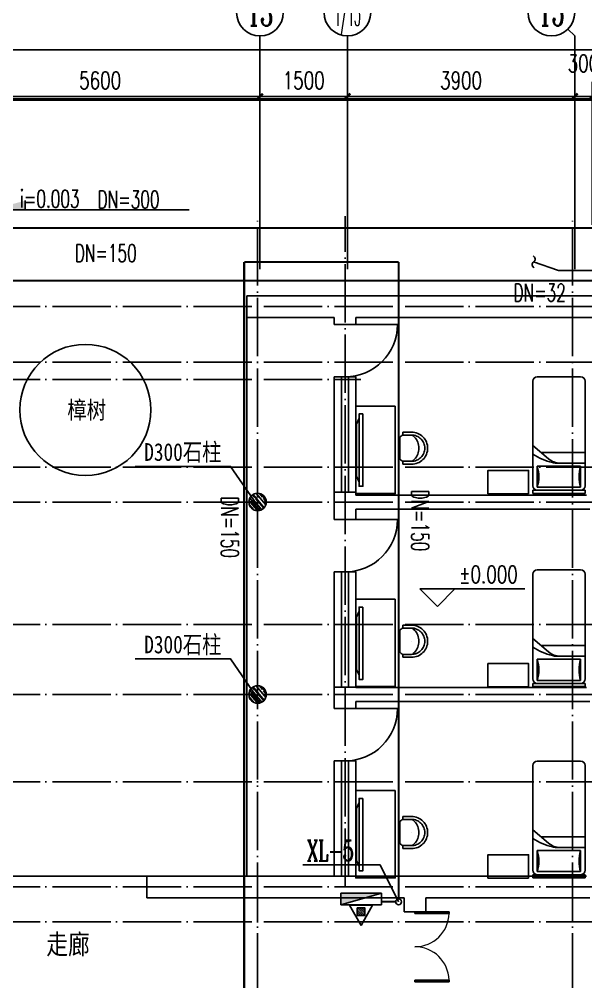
# Model space of a CAD drawing. Extents: x 8254 to 366479, y -216343 to -120021.
# Drawn here: x 141275 to 150994, y -156281 to -139778 of the extents above; entities that cross this region are included whole.
import ezdxf
from ezdxf.enums import TextEntityAlignment as Align

# ---------------------------------------------------------------- set-up
doc = ezdxf.new("R2010")
doc.units = 0
doc.header["$LTSCALE"] = 500
doc.header["$MEASUREMENT"] = 0
doc.linetypes.add('DOTE', pattern=[2.42, 2, -0.2, 0.02, -0.2])
doc.layers.get('0').update_dxf_attribs({"linetype": 'CONTINUOUS'})
doc.layers.get('Defpoints').update_dxf_attribs({"linetype": 'CONTINUOUS'})
for name, color, linetype in [('220', 7, 'CONTINUOUS'), ('AXIS', 3, 'CONTINUOUS'), ('AXIS_TEXT', 7, 'CONTINUOUS'), ('DIM_ELEV', 3, 'CONTINUOUS'), ('DIM_冷却', 3, 'CONTINUOUS'), ('DIM_消防', 3, 'CONTINUOUS'), ('DOTE', 1, 'DOTE'), ('EQUIP_消火栓', 7, 'CONTINUOUS'), ('EQUIP_消防', 7, 'CONTINUOUS'), ('EQUIP_管件', 7, 'CONTINUOUS'), ('PIPE-污水', 2, 'TG_W'), ('PIPE-消防', 1, 'TG_X'), ('PIPE-给水', 3, 'TG_J'), ('VPIPE-消防', 1, 'TG_X'), ('WALL', 130, 'CONTINUOUS'), ('WINDOW', 251, 'CONTINUOUS'), ('家具', 54, 'CONTINUOUS')]:
    doc.layers.add(name, color=color, linetype=linetype)
doc.styles.add('_TCH_AXIS', font='COMPLEX', dxfattribs={"bigfont": 'GBCBIG'})
doc.styles.add('_TCH_DIM', font='SIMPLEX', dxfattribs={"bigfont": 'GBCBIG'})
doc.styles.add('_TCH_DIM_T3', font='SIMPLEX', dxfattribs={"width": 0.705882, "bigfont": 'GBCBIG'})
doc.styles.add('_TWT_SERIAL', font='COMPLEX', dxfattribs={"width": 0.8, "height": 3.5, "bigfont": 'HZTXT'})
doc.styles.add('COMPLEX', font='COMPLEX')
doc.styles.add('TG_LINETYPE', font='SIMPLEX', dxfattribs={"width": 0.8, "height": 3, "bigfont": 'HZTXT'})
doc.styles.add('宋体', font='SimSun.ttf', dxfattribs={"width": 0.8})
doc.linetypes.add('TG_J', pattern='A,2,-0.3,["J",TG_LINETYPE,S=0.1,R=0,X=-0.23,Y=-0.15],0', length=2.3)
doc.linetypes.add('TG_W', pattern='A,2,-0.3,["W",TG_LINETYPE,S=0.1,R=0,X=-0.23,Y=-0.15],0', length=2.3)
doc.linetypes.add('TG_X', pattern='A,2,-0.3,["X",TG_LINETYPE,S=0.1,R=0,X=-0.23,Y=-0.15],0', length=2.3)
doc.dimstyles.new('_TCH_ARCH&&100', dxfattribs={"dimtxt": 297.5, "dimasz": 100, "dimexe": 250, "dimexo": 300, "dimgap": 126.25, "dimtad": 1, "dimlfac": 0.001, "dimzin": 0, "dimdsep": 46, "dimtxsty": '_TCH_DIM_T3', "dimblk": 'ARCHTICK', "dimcen": 0.09, "dimclrt": 7, "dimazin": 2, "dimtfac": 1, "dimtix": 1, "dimtmove": 2, "dimatfit": 3, "dimfxl": 0, "dimtolj": 1, "dimtzin": 0, "dimarcsym": 0})

# ---------------------------------------------------------------- blocks, each defined once
blk = doc.blocks.new('CHR1')
at = {"color": 251, "linetype": 'Continuous'}
for p, q in [((189, 200), (-189, 200)), ((-225, 150), (-275, 150)), ((-275, 150), (-275, 0)), ((-225, 150), (-225, 0)), ((275, 150), (225, 150)), ((225, 150), (225, 0)), ((275, 150), (275, 0)), ((0, 0), (0, 0))]:
    blk.add_line(p, q, dxfattribs=at)
at = {"color": 251}
for p, q in [((-225, 150), (-225, 158)), ((225, 150), (225, 158))]:
    blk.add_line(p, q, dxfattribs=at)
at = {"color": 251, "linetype": 'Continuous'}
for points in [[(-208, 180, 0), (-217, 169, 0), (-225, 158, 0)], [(-208, 180, 0), (-199, 190, 0), (-189, 200, 0)], [(189, 200, 0), (199, 190, 0), (208, 180, 0)], [(225, 158, 0), (217, 169, 0), (208, 180, 0)], [(-270, -54, 0), (-274, -27, 0), (-275, 0, 0)], [(-254, -105, 0), (-263, -80, 0), (-270, -54, 0)], [(-229, -153, 0), (-242, -130, 0), (-254, -105, 0)], [(-229, -153, 0), (-213, -175, 0), (-194, -195, 0)], [(-221, -44, 0), (-224, -22, 0), (-225, 0, 0)], [(-191, -48, 0), (-209, -29, 0), (-225, -8, 0)], [(-221, -44, 0), (-215, -65, 0), (-208, -86, 0)], [(-187, -125, 0), (-198, -106, 0), (-208, -86, 0)], [(-149, -81, 0), (-171, -65, 0), (-191, -48, 0)], [(-159, -159, 0), (-174, -143, 0), (-187, -125, 0)], [(-125, -187, 0), (-143, -174, 0), (-159, -159, 0)], [(-103, -105, 0), (-127, -94, 0), (-149, -81, 0)], [(-103, -105, 0), (-78, -114, 0), (-52, -120, 0)], [(0, -125, 0), (-26, -124, 0), (-52, -120, 0)], [(0, -125, 0), (26, -124, 0), (52, -120, 0)], [(103, -105, 0), (78, -114, 0), (52, -120, 0)], [(150, -81, 0), (127, -94, 0), (103, -105, 0)], [(159, -159, 0), (143, -174, 0), (125, -187, 0)], [(150, -81, 0), (171, -65, 0), (191, -48, 0)], [(187, -125, 0), (174, -143, 0), (159, -159, 0)], [(208, -86, 0), (199, -106, 0), (187, -125, 0)], [(225, -8, 0), (209, -29, 0), (191, -48, 0)], [(195, -195, 0), (213, -175, 0), (229, -153, 0)], [(221, -44, 0), (215, -65, 0), (208, -86, 0)], [(225, 0, 0), (224, -22, 0), (221, -44, 0)], [(254, -105, 0), (243, -130, 0), (229, -153, 0)], [(270, -54, 0), (263, -80, 0), (254, -105, 0)], [(270, -54, 0), (274, -27, 0), (275, 0, 0)], [(-153, -229, 0), (-174, -213, 0), (-194, -195, 0)], [(-153, -229, 0), (-130, -243, 0), (-105, -254, 0)], [(-86, -208, 0), (-106, -199, 0), (-125, -187, 0)], [(-54, -270, 0), (-80, -263, 0), (-105, -254, 0)], [(-86, -208, 0), (-65, -215, 0), (-44, -221, 0)], [(0, -275, 0), (-27, -274, 0), (-54, -270, 0)], [(0, -225, 0), (-22, -224, 0), (-44, -221, 0)], [(44, -221, 0), (22, -224, 0), (0, -225, 0)], [(54, -270, 0), (27, -274, 0), (0, -275, 0)], [(44, -221, 0), (65, -215, 0), (86, -208, 0)], [(54, -270, 0), (80, -263, 0), (105, -254, 0)], [(125, -187, 0), (106, -199, 0), (86, -208, 0)], [(105, -254, 0), (130, -243, 0), (153, -229, 0)], [(195, -195, 0), (175, -213, 0), (153, -229, 0)]]:
    blk.add_polyline3d(points, dxfattribs=at)
blk = doc.blocks.new('$DorLib2D$00000002')
for p, q in [((-0.5, 0), (-0.5, 0.4875)), ((-0.475, 0.4875), (-0.5, 0.4875)), ((-0.475, 0), (-0.475, 0.4875)), ((0.475, 0), (0.475, 0.4875)), ((0.475, 0.4875), (0.5, 0.4875)), ((0.5, 0), (0.5, 0.4875)), ((-0.5, 0), (-0.475, 0)), ((0.5, 0), (0.475, 0))]:
    blk.add_line(p, q)
at = {"lineweight": 13}
for centre, start, end in [((-0.4875, 0), 0, 88.53072), ((0.4875, 0), 91.46928, 180)]:
    blk.add_arc(centre, 0.4875, start, end, dxfattribs=at)
blk = doc.blocks.new('$plan$00000310')
at = {"color": 0, "linetype": 'ByBlock'}
for p, q in [((-1922, 900), (-130, 900)), ((-821, 900), (-593, 629)), ((-52, 900), (-52, 0)), ((-52, 900), (0, 900)), ((0, 900), (0, 0)), ((-2000, 78), (-2000, 822)), ((-701, 0), (-701, 757)), ((-467, 822), (-467, 78)), ((-104, 822), (-467, 822)), ((-104, 78), (-104, 822)), ((-519, 0), (-519, 490)), ((-130, 0), (-1922, 0)), ((-467, 78), (-104, 78)), ((-52, 0), (0, 0))]:
    blk.add_line(p, q, dxfattribs=at)
for centre, radius, start, end in [((-1922, 822), 77.9, 90, 180), ((-1556, 317), 1057, 13.3928, 33.4501), ((-130, 822), 77.9, 0, 90), ((-286, 1445), 649, 253.7398, 286.2602), ((-831, 428), 312, 0, 40.1059), ((-831, 490), 312, 0, 13.3928), ((-1922, 78), 77.9, 180, 270), ((-286, -545), 649, 73.7398, 106.2602), ((-130, 78), 77.9, 270, 0)]:
    blk.add_arc(centre, radius, start, end, dxfattribs=at)
blk = doc.blocks.new('grtgrtgrgr')
h = blk.add_hatch()
h.set_pattern_fill('木材', color=251, scale=20, style=0)
h.set_pattern_definition([(130, (255734.65, -68104.39), (-51.847064, 186.24683), [1200, -160, 400, -80]), (130, (255628.25, -68064.39), (132.93014, 7.10905), [240, -26.4, 480, -60]), (130, (255694.65, -68036.393), (-226.339663, 353.127904), [640, -112, 320, -80])])
h.paths.add_polyline_path([(145514.227, -148055.504, -1), (145214.227, -148055.504, -1)])
h = blk.add_hatch()
h.set_pattern_fill('木材', color=251, scale=20, style=0)
h.set_pattern_definition([(130, (255734.65, -71404.39), (-51.847064, 186.24683), [1200, -160, 400, -80]), (130, (255628.25, -71364.39), (132.93014, 7.10905), [240, -26.4, 480, -60]), (130, (255694.65, -71336.393), (-226.339663, 353.127904), [640, -112, 320, -80])])
h.paths.add_polyline_path([(145514.227, -151355.504, -1), (145214.227, -151355.504, -1)])
at = {"color": 251}
for p, q in [((146679.227, -144520.504), (145669.461, -144520.504)), ((145179.227, -144891.816), (145179.227, -154470.504)), ((147106.417, -146617.995), (147061.569, -146717.954)), ((147061.569, -146717.954), (147061.569, -147614.037)), ((147106.417, -147713.995), (147061.569, -147614.037)), ((147106.417, -149927.995), (147061.569, -150027.954)), ((147061.569, -150027.954), (147061.569, -150924.037)), ((147106.417, -151023.995), (147061.569, -150924.037)), ((147106.417, -153207.995), (147061.569, -153307.954)), ((147061.569, -153307.954), (147061.569, -154204.037)), ((147106.417, -154303.995), (147061.569, -154204.037)), ((143464.071, -154470.504), (140064.227, -154470.504))]:
    blk.add_line(p, q, dxfattribs=at)
for points in [[(147725.08, -146410.689), (147049.227, -146410.689), (147049.227, -147910.504), (147725.08, -147910.504)], [(147170.417, -146545.995), (147106.417, -146545.995), (147106.417, -147785.995), (147170.417, -147785.995)], [(147725.08, -149720.689), (147049.227, -149720.689), (147049.227, -151220.504), (147725.08, -151220.504)], [(147170.417, -149855.995), (147106.417, -149855.995), (147106.417, -151095.995), (147170.417, -151095.995)], [(147725.08, -153000.689), (147049.227, -153000.689), (147049.227, -154500.504), (147725.08, -154500.504)], [(147170.417, -153135.995), (147106.417, -153135.995), (147106.417, -154375.995), (147170.417, -154375.995)]]:
    blk.add_lwpolyline(points, close=True, dxfattribs=at)
for points in [[(145349.938, -148098.449), (144901.588, -147445.791), (143264.828, -147445.791)], [(145349.938, -151398.449), (144901.588, -150745.791), (143264.828, -150745.791)]]:
    blk.add_lwpolyline(points, dxfattribs=at)
for centre, radius in [((142409.463, -146475.678), 1123.848), ((145364.227, -148055.504), 150), ((145364.227, -151355.504), 150)]:
    blk.add_circle(centre, radius, dxfattribs=at)
at = {"layer": '220', "color": 251}
for points in [[(150014.046, -147913.769), (150014.046, -147514.227), (149314.398, -147514.227), (149314.398, -147913.769)], [(150014.046, -151223.769), (150014.046, -150824.227), (149314.398, -150824.227), (149314.398, -151223.769)], [(150014.046, -154503.769), (150014.046, -154104.227), (149314.398, -154104.227), (149314.398, -154503.769)]]:
    blk.add_lwpolyline(points, close=True, dxfattribs=at)
at = {"layer": 'DIM_ELEV', "color": 251}
for p, q in [((148449.573, -149845.297), (148149.573, -149545.297)), ((148149.573, -149545.297), (149949.573, -149545.297)), ((148449.573, -149845.297), (148749.573, -149545.297))]:
    blk.add_line(p, q, dxfattribs=at)
at = {"layer": 'DOTE', "color": 251}
for p, q in [((145364.227, -169755.504), (145364.227, -143155.504)), ((146864.227, -154655.504), (146864.227, -143155.504)), ((150764.227, -169755.504), (150764.227, -143155.504)), ((107964.227, -144705.504), (154164.227, -144705.504)), ((107964.227, -145655.504), (153864.227, -145655.504)), ((107964.227, -145955.504), (147134.34, -145955.504)), ((107964.227, -147455.504), (153864.227, -147455.504)), ((107964.227, -148055.504), (154164.227, -148055.504)), ((107964.227, -150155.504), (153864.227, -150155.504)), ((107964.227, -151355.504), (154164.227, -151355.504)), ((107964.227, -152855.504), (153864.227, -152855.504)), ((107964.227, -154655.504), (154164.227, -154655.504)), ((107964.227, -155255.504), (154164.227, -155255.504))]:
    blk.add_line(p, q, dxfattribs=at)
at = {"layer": 'WALL', "color": 251}
for p, q in [((145179.227, -144521.816), (146864.227, -144521.816)), ((145179.227, -144521.816), (145179.227, -144891.816)), ((153099.227, -144520.504), (146864.227, -144520.504)), ((145179.227, -144891.816), (146679.227, -144891.816)), ((146679.227, -144891.816), (146679.227, -145010.504)), ((147049.227, -145010.504), (147049.227, -144890.504)), ((152729.227, -144890.504), (147049.227, -144890.504)), ((146679.227, -145010.504), (147049.227, -145010.504)), ((147049.227, -147885.504), (146679.227, -147885.504)), ((146679.227, -147885.504), (146679.227, -148055.504)), ((147049.227, -147935.504), (147049.227, -147885.504)), ((151004.227, -147935.504), (147049.227, -147935.504)), ((146679.227, -148055.504), (146679.227, -148354.767)), ((147049.227, -148354.767), (147049.227, -148175.504)), ((151064.227, -148175.504), (147049.227, -148175.504)), ((146679.227, -148354.767), (147049.227, -148354.767)), ((147049.227, -151229.767), (146679.227, -151229.767)), ((146679.227, -151229.767), (146679.227, -151355.504)), ((147049.227, -151235.504), (147049.227, -151229.767)), ((151004.227, -151235.504), (147049.227, -151235.504)), ((146679.227, -151355.504), (146679.227, -151595.504)), ((147049.227, -151595.504), (147049.227, -151475.504)), ((151064.227, -151475.504), (147049.227, -151475.504)), ((146679.227, -151595.504), (147049.227, -151595.504)), ((143464.071, -154470.504), (146679.227, -154470.504)), ((143464.071, -154470.504), (143464.071, -154840.504)), ((146679.227, -154470.504), (147049.227, -154470.504)), ((147049.227, -154470.504), (148064.227, -154470.504)), ((148064.227, -154470.504), (151004.227, -154470.504)), ((143464.071, -154840.504), (146864.227, -154840.504)), ((146864.227, -154840.504), (147879.227, -154840.504)), ((147879.227, -154840.504), (147879.227, -155080.504)), ((148249.227, -154840.504), (151064.227, -154840.504)), ((148249.227, -155080.504), (148249.227, -154840.504)), ((147879.227, -155080.504), (148249.227, -155080.504))]:
    blk.add_line(p, q, dxfattribs=at)
at = {"layer": 'WINDOW', "color": 251}
for p, q in [((146864.227, -145010.504), (147764.227, -145010.504)), ((146679.227, -145910.504), (146679.227, -147885.504)), ((146679.227, -145910.504), (147049.227, -145910.504)), ((146802.56, -145910.504), (146802.56, -147885.504)), ((146925.894, -145910.504), (146925.894, -147885.504)), ((147049.227, -145910.504), (147049.227, -147885.504)), ((146864.227, -148354.767), (147764.227, -148354.767)), ((146679.227, -149254.767), (146679.227, -151229.767)), ((146679.227, -149254.767), (147049.227, -149254.767)), ((146802.56, -149254.767), (146802.56, -151229.767)), ((146925.894, -149254.767), (146925.894, -151229.767)), ((147049.227, -149254.767), (147049.227, -151229.767)), ((146864.227, -151595.504), (147764.227, -151595.504)), ((146679.227, -152495.504), (146679.227, -154470.504)), ((146679.227, -152495.504), (147049.227, -152495.504)), ((146802.56, -152495.504), (146802.56, -154470.504)), ((146925.894, -152495.504), (146925.894, -154470.504)), ((147049.227, -152495.504), (147049.227, -154470.504))]:
    blk.add_line(p, q, dxfattribs=at)
for centre in [(146864.227, -145010.504), (146864.227, -148354.767), (146864.227, -151595.504)]:
    blk.add_arc(centre, 900, 270, 0, dxfattribs=at)
at = {"layer": '220', "color": 251, "yscale": -1, "rotation": 270}
for p in [(150984.019, -147906.738), (150984.019, -151216.738), (150984.019, -154496.738)]:
    blk.add_blockref('$plan$00000310', p, dxfattribs=at)
at = {"layer": 'WINDOW', "color": 251, "xscale": 1200, "yscale": 1200, "zscale": 1200, "rotation": 269.9999999999992}
blk.add_blockref('$DorLib2D$00000002', (148064.227, -155680.504), dxfattribs=at)
at = {"layer": '家具', "color": 251, "xscale": -1, "rotation": 89.95817284161762}
for p in [(148006.739, -147131.881), (148006.739, -150441.881), (148006.739, -153721.881)]:
    blk.add_blockref('CHR1', p, dxfattribs=at)
at = {"color": 251, "style": '宋体', "width": 0.8}
for s, height, p in [('樟树', 303.7975, (142102.212, -146629.54, 1099890)), ('D300石柱', 303.7975, (143420.057, -147349.659, 1099890)), ('D300石柱', 303.7975, (143420.057, -150649.659, 1099890)), ('走廊', 341.7722, (141740.471, -155808.683, 1099890))]:
    blk.add_text(s, height=height, dxfattribs=at).set_placement(p)
at = {"layer": 'DIM_ELEV', "color": 7, "style": '_TCH_DIM', "width": 0.705882}
blk.add_text('%%P0.000', height=297.5, dxfattribs=at).set_placement((148819.573, -149445.197))
blk = doc.blocks.new('$TwtSys$00000546')
h = blk.add_hatch()
h.set_pattern_fill('ANSI31', color=256, scale=200, style=0)
h.set_pattern_definition([(45, (-38543.802, -6670.83), (-17.67767, 17.67767), [])])
h.paths.add_polyline_path([(-65, 174), (65, 174), (65, 44), (-65, 44)])
for points in [[(0, 344), (-198, 0), (198, 0)], [(-65, 174), (65, 174), (65, 44), (-65, 44)]]:
    blk.add_lwpolyline(points, close=True)
blk = doc.blocks.new('$TwtSys$00000132')
at = {"elevation": 0}
blk.add_lwpolyline([(7, -101, -0.575183), (0, 0, 0.604745), (-11, 101, 16.924828)], format="xyb", dxfattribs=at)
blk = doc.blocks.new('rerh')
blk.add_hatch(color=7).paths.add_polyline_path([(2356210, -878528), (2355619, -878687), (2356210, -878687)])
at = {"color": 7}
for p, q in [((2356210, -878687, 29213), (2356210, -878528, 29213)), ((2355619, -878687, 29213), (2359023, -878687, 29213))]:
    blk.add_line(p, q, dxfattribs=at)
blk = doc.blocks.new('_ArchTick')
at = {"color": 0, "linetype": 'ByBlock', "const_width": 0.4}
blk.add_lwpolyline([(-0.5, -0.5), (0.5, 0.5)], dxfattribs=at)
blk = doc.blocks.new('*D224')
at = {"layer": 'AXIS', "color": 0, "lineweight": -2}
for p, q in [((139920, -143302), (139920, -140852)), ((145405, -143302), (145405, -140852)), ((139920, -141102), (145405, -141102))]:
    blk.add_line(p, q, dxfattribs=at)
at = {"layer": 'Defpoints', "color": 0}
for p in [(145405, -141102), (139920, -143602), (145405, -143602)]:
    blk.add_point(p, dxfattribs=at)
at = {"layer": 'AXIS', "color": 0, "lineweight": -2, "xscale": 100, "yscale": 100, "zscale": 100, "rotation": 180}
blk.add_blockref('_ArchTick', (139920, -141102), dxfattribs=at)
at = {"layer": 'AXIS', "color": 0, "lineweight": -2, "xscale": 100, "yscale": 100, "zscale": 100}
blk.add_blockref('_ArchTick', (145405, -141102), dxfattribs=at)
at = {"layer": 'AXIS', "color": 7, "insert": (142663, -140827), "char_height": 297.5, "attachment_point": 5, "style": '_TCH_DIM_T3'}
blk.add_mtext('\\A1;5600', dxfattribs=at)
blk = doc.blocks.new('*D225')
at = {"layer": 'AXIS', "color": 0, "lineweight": -2}
for p, q in [((145405, -143302), (145405, -140852)), ((146905, -143302), (146905, -140852)), ((145405, -141102), (146905, -141102))]:
    blk.add_line(p, q, dxfattribs=at)
at = {"layer": 'Defpoints', "color": 0}
for p in [(146905, -141102), (145405, -143602), (146905, -143602)]:
    blk.add_point(p, dxfattribs=at)
at = {"layer": 'AXIS', "color": 0, "lineweight": -2, "xscale": 100, "yscale": 100, "zscale": 100, "rotation": 180}
blk.add_blockref('_ArchTick', (145405, -141102), dxfattribs=at)
at = {"layer": 'AXIS', "color": 0, "lineweight": -2, "xscale": 100, "yscale": 100, "zscale": 100}
blk.add_blockref('_ArchTick', (146905, -141102), dxfattribs=at)
at = {"layer": 'AXIS', "color": 7, "insert": (146155, -140827), "char_height": 297.5, "attachment_point": 5, "style": '_TCH_DIM_T3'}
blk.add_mtext('\\A1;1500', dxfattribs=at)
blk = doc.blocks.new('*D226')
at = {"layer": 'AXIS', "color": 0, "lineweight": -2}
for p, q in [((146905, -143302), (146905, -140852)), ((150805, -143302), (150805, -140852)), ((146905, -141102), (150805, -141102))]:
    blk.add_line(p, q, dxfattribs=at)
at = {"layer": 'Defpoints', "color": 0}
for p in [(150805, -141102), (146905, -143602), (150805, -143602)]:
    blk.add_point(p, dxfattribs=at)
at = {"layer": 'AXIS', "color": 0, "lineweight": -2, "xscale": 100, "yscale": 100, "zscale": 100, "rotation": 180}
blk.add_blockref('_ArchTick', (146905, -141102), dxfattribs=at)
at = {"layer": 'AXIS', "color": 0, "lineweight": -2, "xscale": 100, "yscale": 100, "zscale": 100}
blk.add_blockref('_ArchTick', (150805, -141102), dxfattribs=at)
at = {"layer": 'AXIS', "color": 7, "insert": (148855, -140827), "char_height": 297.5, "attachment_point": 5, "style": '_TCH_DIM_T3'}
blk.add_mtext('\\A1;3900', dxfattribs=at)
blk = doc.blocks.new('*D227')
at = {"layer": 'AXIS', "color": 0, "lineweight": -2}
for p, q in [((150805, -143302), (150805, -140852)), ((151105, -143302), (151105, -140852)), ((150805, -141102), (151105, -141102))]:
    blk.add_line(p, q, dxfattribs=at)
at = {"layer": 'Defpoints', "color": 0}
for p in [(151105, -141102), (150805, -143602), (151105, -143602)]:
    blk.add_point(p, dxfattribs=at)
at = {"layer": 'AXIS', "color": 0, "lineweight": -2, "xscale": 100, "yscale": 100, "zscale": 100, "rotation": 180}
blk.add_blockref('_ArchTick', (150805, -141102), dxfattribs=at)
at = {"layer": 'AXIS', "color": 0, "lineweight": -2, "xscale": 100, "yscale": 100, "zscale": 100}
blk.add_blockref('_ArchTick', (151105, -141102), dxfattribs=at)
at = {"layer": 'AXIS', "color": 7, "insert": (150955, -140535), "char_height": 297.5, "attachment_point": 5, "style": '_TCH_DIM_T3'}
blk.add_mtext('\\A1;300', dxfattribs=at)
blk = doc.blocks.new('*D229')
at = {"layer": 'AXIS', "color": 0, "lineweight": -2}
for p, q in [((108770, -143302), (108770, -140052)), ((153140, -143302), (153140, -140052)), ((108770, -140302), (153140, -140302))]:
    blk.add_line(p, q, dxfattribs=at)
at = {"layer": 'Defpoints', "color": 0}
for p in [(153140, -140302), (108770, -143602), (153140, -143602)]:
    blk.add_point(p, dxfattribs=at)
at = {"layer": 'AXIS', "color": 0, "lineweight": -2, "xscale": 100, "yscale": 100, "zscale": 100, "rotation": 180}
blk.add_blockref('_ArchTick', (108770, -140302), dxfattribs=at)
at = {"layer": 'AXIS', "color": 0, "lineweight": -2, "xscale": 100, "yscale": 100, "zscale": 100}
blk.add_blockref('_ArchTick', (153140, -140302), dxfattribs=at)
at = {"layer": 'AXIS', "color": 7, "insert": (130955, -140027), "char_height": 297.5, "attachment_point": 5, "style": '_TCH_DIM_T3'}
blk.add_mtext('\\A1;44370', dxfattribs=at)
blk = doc.blocks.new('_AXISO')
blk.add_circle((0, 0), 0.5)
at = {"layer": 'AXIS_TEXT', "style": 'COMPLEX', "width": 1.041667}
blk.add_attdef('A', text='', height=0.56, dxfattribs=at).set_placement((-0.25, -0.28), (0.25, -0.28), align=Align.FIT)
blk = doc.blocks.new('$TwtSys$00000434')
for p, q in [((-0.5, 0.5), (-0.5, -0.5)), ((-0.5, -0.5), (0.5, 0.5)), ((0.5, 0.5), (-0.5, 0.5)), ((0.5, -0.5), (0.5, 0.5)), ((-0.5, -0.5), (0.5, -0.5))]:
    blk.add_line(p, q)
blk.add_solid([(0.5, -0.5), (0.5, 0.5), (-0.5, -0.5)])

msp = doc.modelspace()

# ---------------------------------------------------------------- linework, layer by layer
for p, q in [((150098.63, -143937.616), (150528.945, -144085.566, 0)), ((150528.945, -144085.566, 0), (152423.869, -144085.566, 0))]:
    msp.add_line(p, q)
at = {"color": 251, "const_width": 50}
msp.add_lwpolyline([(153099.227, -139004.538), (153099.227, -141155.504), (108729.227, -141155.504), (108729.227, -139004.538)], dxfattribs=at)
at = {"layer": 'AXIS'}
for p, q in [((145405.292, -144063.704), (145405.292, -140063.704)), ((146905.292, -144063.704), (146905.292, -140063.704)), ((150688.134, -139946.546), (150805.292, -140063.704)), ((150805.292, -144063.704), (150805.292, -140063.704))]:
    msp.add_line(p, q, dxfattribs=at)
at = {"layer": 'DIM_消防'}
for p, q in [((147464.344, -154275.713), (146138.945, -154275.713)), ((147784.09, -154909.583), (147464.344, -154275.713))]:
    msp.add_line(p, q, dxfattribs=at)
at = {"layer": 'PIPE-污水', "linetype": 'TG_W', "const_width": 35}
msp.add_lwpolyline([(133100.044, -143356.01), (154107.355, -143356.01)], dxfattribs=at)
at = {"layer": 'PIPE-消防', "linetype": 'TG_X', "const_width": 35}
for points in [[(145134.138, -143937.616), (147784.09, -143937.616)], [(145134.138, -168503.643), (145134.138, -143937.616)], [(147784.09, -154859.583), (147784.09, -143937.616)]]:
    msp.add_lwpolyline(points, dxfattribs=at)
at = {"layer": 'PIPE-消防', "linetype": 'Continuous', "const_width": 35}
msp.add_lwpolyline([(147734.09, -154909.583), (147489.937, -154909.583)], dxfattribs=at)
at = {"layer": 'PIPE-给水', "linetype": 'TG_J', "const_width": 35}
msp.add_lwpolyline([(106939.177, -144261.813), (153429.925, -144261.871)], dxfattribs=at)
at = {"layer": 'VPIPE-消防', "linetype": 'Continuous'}
msp.add_circle((147784.09, -154909.583), 50, dxfattribs=at)
msp.add_circle((147784.09, -154909.583), 50, dxfattribs=at)

# ---------------------------------------------------------------- block references
for name, p in [('rerh', (-2214832.228, 735640.036)), ('grtgrtgrgr', (0, 0))]:
    msp.add_blockref(name, p)
at = {"layer": 'AXIS'}
ref = msp.add_blockref('_AXISO', (145405.292, -139663.704), dxfattribs=dict(at, xscale=800, yscale=800, zscale=800))
ref.add_attrib('A', '13', dxfattribs={"layer": 'AXIS_TEXT', "height": 452.5483, "style": '_TCH_AXIS', "width": 0.724138}).set_placement((145179.018, -139889.978), (145631.566, -139889.978), align=Align.FIT)
ref = msp.add_blockref('_AXISO', (146905.292, -139663.704), dxfattribs=dict(at, xscale=800, yscale=800, zscale=800))
ref.add_attrib('A', '1/13', dxfattribs={"layer": 'AXIS_TEXT', "height": 452.5483, "style": '_TCH_AXIS', "width": 0.318182}).set_placement((146679.018, -139889.978), (147131.566, -139889.978), align=Align.FIT)
ref = msp.add_blockref('_AXISO', (150405.292, -139663.704), dxfattribs=dict(at, xscale=800, yscale=800, zscale=800))
ref.add_attrib('A', '15', dxfattribs={"layer": 'AXIS_TEXT', "height": 452.5483, "style": '_TCH_AXIS', "width": 0.724138}).set_placement((150179.018, -139889.978), (150631.566, -139889.978), align=Align.FIT)
at = {"layer": 'EQUIP_消火栓', "xscale": 700, "yscale": 200, "zscale": 700, "rotation": 180.0000000000007}
msp.add_blockref('$TwtSys$00000434', (147139.937, -154862.936), dxfattribs=at)
at = {"layer": 'EQUIP_消防', "xscale": -1, "rotation": 180}
msp.add_blockref('$TwtSys$00000546', (147139.937, -154969.918), dxfattribs=at)
at = {"layer": 'EQUIP_管件', "rotation": 180}
msp.add_blockref('$TwtSys$00000132', (150100.089, -143937.653, 0), dxfattribs=at)

# ---------------------------------------------------------------- texts
at = {"layer": 'DIM_冷却', "color": 7, "style": '_TWT_SERIAL', "width": 0.64}
for s, p in [('i=0.003', (141289.219, -143006.892)), ('DN=300', (142620.312, -143018.081)), ('DN=150', (142228.652, -143937.617)), ('DN=32', (149754.685, -144615.731))]:
    msp.add_text(s, height=300, dxfattribs=at).set_placement(p)
for p in [(148004.302, -147839.22), (144737.135, -147954.069)]:
    msp.add_text('DN=150', height=300, rotation=270, dxfattribs=at).set_placement(p)
at = {"layer": 'DIM_消防', "color": 7, "style": '_TWT_SERIAL', "width": 0.64}
msp.add_text('XL-5', height=350, dxfattribs=at).set_placement((146208.945, -154205.713))

# ---------------------------------------------------------------- dimensions: what is measured, and where the dimension line sits
at = {"layer": 'AXIS'}
for p1, p2, distance, text, picture, middle in [((108770.292, -143602.411), (153140.292, -143602.411), 3300, '44370', '*D229', (130955.292, -140027.411)), ((139920.292, -143602.411), (145405.292, -143602.411), 2500, '5600', '*D224', (142662.792, -140827.411)), ((145405.292, -143602.411), (146905.292, -143602.411), 2500, '1500', '*D225', (146155.292, -140827.411)), ((146905.292, -143602.411), (150805.292, -143602.411), 2500, '3900', '*D226', (148855.292, -140827.411))]:
    dim = msp.add_aligned_dim(p1=p1, p2=p2, distance=distance, text=text, dimstyle='_TCH_ARCH&&100', override={"dimpost": 'M'}, dxfattribs=at)
    dim.commit()
    dim.dimension.update_dxf_attribs({"geometry": picture, "text_midpoint": middle})
dim = msp.add_linear_dim(base=(151105.292, -141102.411), p1=(150805.292, -143602.411), p2=(151105.292, -143602.411), angle=0, text='300', dimstyle='_TCH_ARCH&&100', override={"dimpost": 'M'}, dxfattribs=at)
dim.commit()
dim.dimension.update_dxf_attribs({"geometry": '*D227', "text_midpoint": (150955.292, -140534.911), "dimtype": 129})

doc.saveas('drawing.dxf')
